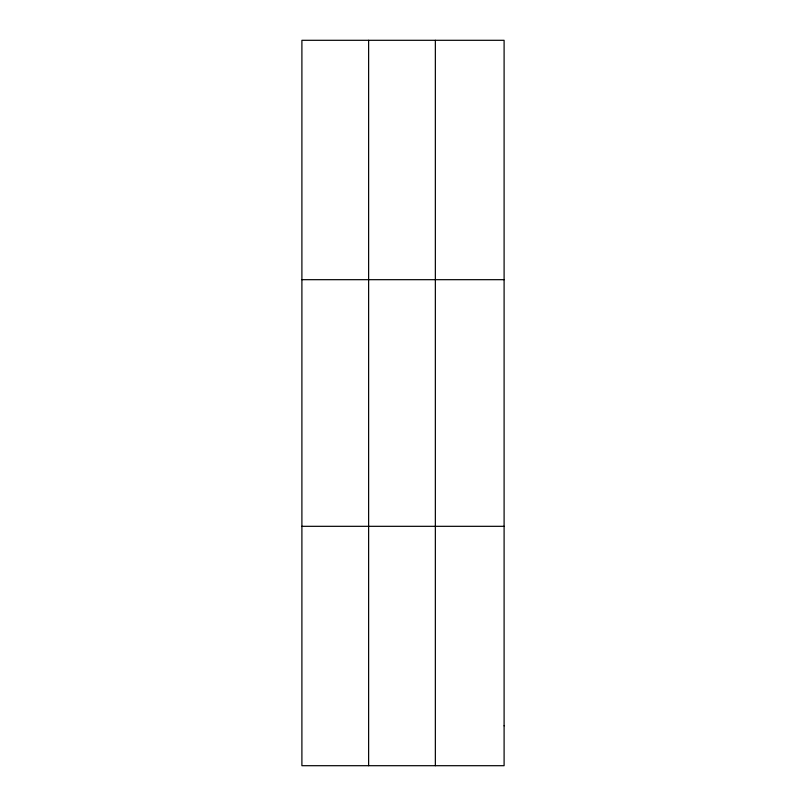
<?xml version="1.0" encoding="UTF-8"?>
<svg xmlns="http://www.w3.org/2000/svg" width="806" height="806" viewBox="0 0 806 806"><rect width="100%" height="100%" fill="white"/><g stroke="black" fill="none" stroke-linecap="round" stroke-linejoin="round"><path stroke-width="1.21" d="M368.624 40.3L368.624 765.7M435.351 40.3L435.351 765.7M301.897 279.682L504.103 279.682M301.897 526.318L504.103 526.318M504.103 725.803L504.103 765.7L301.897 765.7L301.897 40.3L504.103 40.3L504.103 725.803"/></g></svg>
